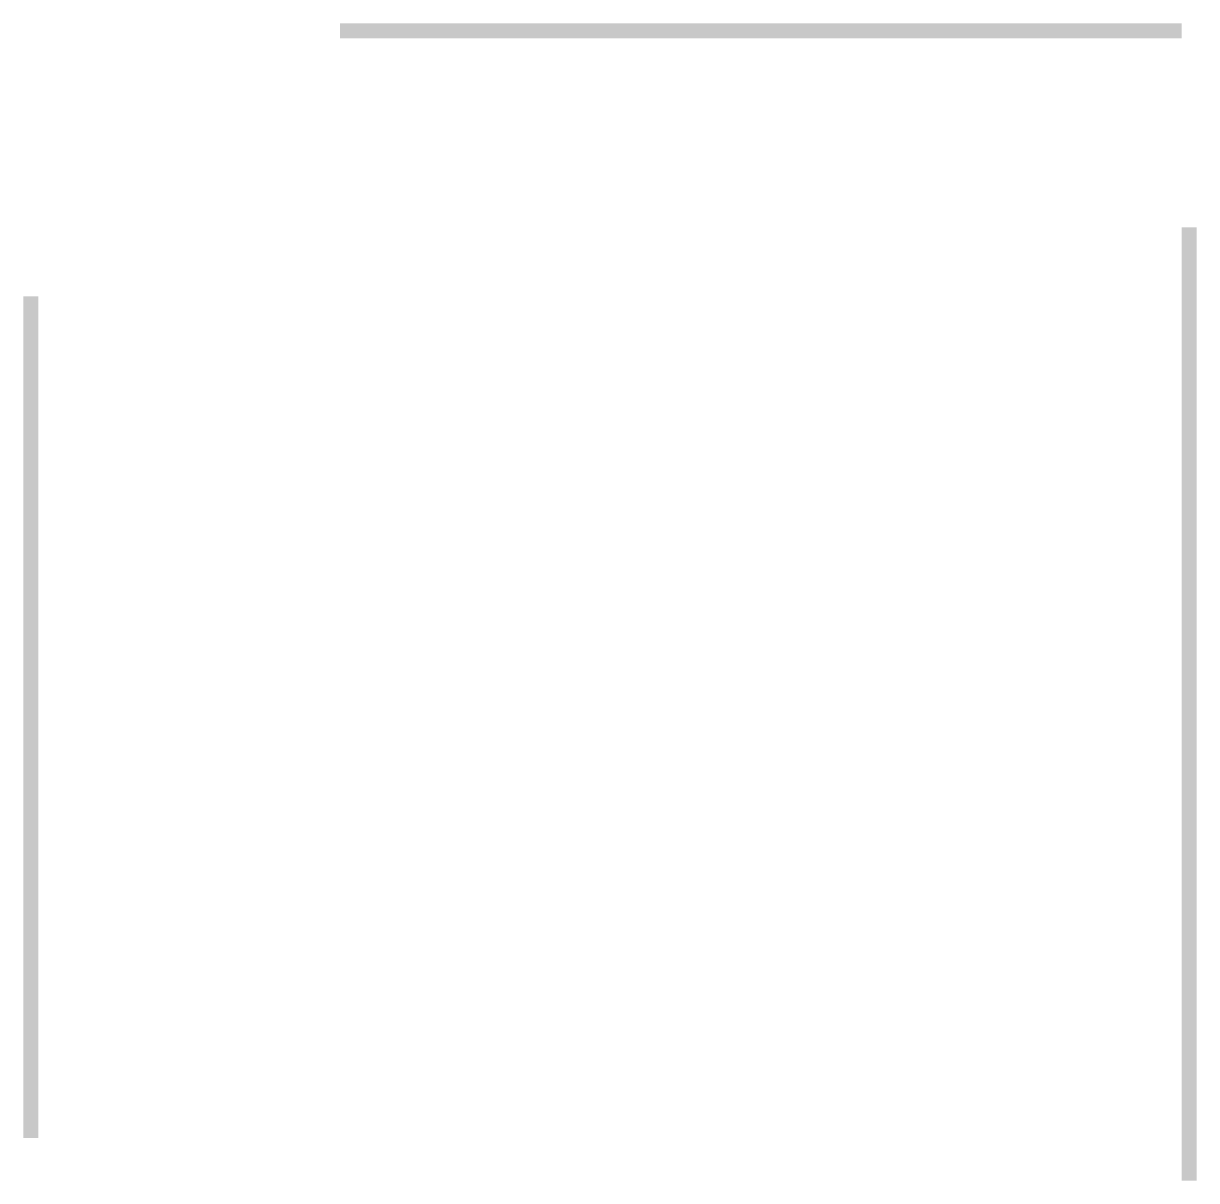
# Model space of a CAD drawing. Header units: millimetres. Extents: x -187347 to 135007, y -6415 to 292048.
# Drawn here: x -51517 to -35839, y 191394 to 206853 of the extents above; entities that cross this region are included whole.
import ezdxf

# ---------------------------------------------------------------- set-up
doc = ezdxf.new("R2010")
doc.units = ezdxf.units.MM
doc.header["$LTSCALE"] = 100
doc.layers.add('A-WALL-PATT', color=7, linetype='Continuous', lineweight=5)

msp = doc.modelspace()

# ---------------------------------------------------------------- hatches: boundary and pattern name
at = {"layer": 'A-WALL-PATT'}
h = msp.add_hatch(dxfattribs=at)
h.set_pattern_fill('FP_82', color=256, angle=67.38013, style=0, pattern_type=2)
h.set_pattern_definition([(67.3801, (-41655.045, 206692.71), (0.0003, 100.32954), [26.086, -1278.204]), (67.3801, (-41554.715, 206692.71), (0.0003, 100.32954), [26.086, -1278.204]), (67.3801, (-41454.386, 206692.71), (0.0003, 100.32954), [26.086, -1278.204]), (67.3801, (-41354.055, 206692.71), (0.0003, 100.32954), [26.086, -1278.204]), (67.3801, (-41253.725, 206692.71), (0.0003, 100.32954), [26.086, -1278.204]), (112.2491, (-41570.77, 206692.71), (-0.00036, 100.3298), [23.848, -2360.969]), (112.2491, (-41470.44, 206692.71), (-0.00036, 100.3298), [23.848, -2360.969]), (112.2491, (-41370.108, 206692.71), (-0.00036, 100.3298), [23.848, -2360.969]), (112.2491, (-41269.778, 206692.71), (-0.00036, 100.3298), [23.848, -2360.969]), (112.2491, (-41169.45, 206692.71), (-0.00036, 100.3298), [23.848, -2360.969]), (112.2491, (-41069.118, 206692.71), (-0.00036, 100.3298), [23.848, -2360.969]), (112.24913, (-40968.79, 206692.71), (-0.00036, 100.3298), [23.848, -2360.969]), (112.24913, (-40868.46, 206692.71), (-0.00036, 100.3298), [23.848, -2360.969]), (112.24913, (-40768.13, 206692.71), (-0.00036, 100.3298), [23.848, -2360.969]), (247.7511, (-41595.85, 206714.782), (-0.0001, 100.3298), [23.848, -2360.969]), (247.7511, (-41495.52, 206714.78), (-0.0001, 100.3298), [23.848, -2360.969]), (247.7511, (-41395.19, 206714.78), (-0.0001, 100.3298), [23.848, -2360.969]), (247.7511, (-41294.86, 206714.78), (-0.0001, 100.3298), [23.848, -2360.969]), (247.7511, (-41194.53, 206714.78), (-0.0001, 100.3298), [23.848, -2360.969]), (247.7511, (-41094.2, 206714.78), (-0.0001, 100.3298), [23.848, -2360.969]), (247.75113, (-40993.87, 206714.782), (-0.0001, 100.3298), [23.848, -2360.969]), (247.75113, (-40893.54, 206714.78), (-0.0001, 100.3298), [23.848, -2360.969]), (247.75113, (-40793.21, 206714.782), (-0.0001, 100.3298), [23.848, -2360.969]), (292.6201, (-41630.967, 206716.79), (-0.00078, 100.32954), [26.086, -1278.204]), (292.6201, (-41530.636, 206716.79), (-0.00078, 100.32954), [26.086, -1278.204]), (292.6201, (-41430.306, 206716.79), (-0.00078, 100.32954), [26.086, -1278.204]), (292.6201, (-41329.976, 206716.79), (-0.00078, 100.32954), [26.086, -1278.204]), (292.6201, (-41229.646, 206716.79), (-0.00078, 100.32954), [26.086, -1278.204]), (81.87013, (-41660.062, 206675.654), (-0.000556, 100.33039), [7.094, -702.346]), (68.1986, (-41659.06, 206682.676), (-0.00038, 100.33008), [10.806, -529.488]), (68.1986, (-41558.73, 206682.677), (-0.00038, 100.33008), [10.806, -529.488]), (291.8011, (-41620.933, 206692.71), (0.00085, 100.33008), [10.806, -529.488]), (291.8011, (-41520.603, 206692.71), (0.00085, 100.33008), [10.806, -529.488]), (278.13013, (-41616.92, 206682.676), (8.5e-05, 100.33039), [7.094, -702.346]), (278.13013, (-41660.062, 206675.654), (8.5e-05, 100.33039), [7.094, -702.346]), (296.5651, (-41659.06, 206668.63), (-0.00015, 100.33013), [6.73, -217.614]), (315.0001, (-41656.05, 206662.61), (-0.0002, 100.33), [7.094, -134.794]), (326.3101, (-41651.03, 206657.59), (-8e-05, 100.3303), [3.617, -358.128]), (326.3101, (-41550.7, 206657.59), (-8e-05, 100.3303), [3.617, -358.128]), (326.3101, (-41450.37, 206657.59), (-8e-05, 100.3303), [3.617, -358.128]), (341.5651, (-41648.02, 206655.59), (-0.0001, 100.3296), [3.173, -314.099]), (341.5651, (-41547.69, 206655.59), (-0.0001, 100.3296), [3.173, -314.099]), (341.5651, (-41447.36, 206655.59), (-0.0001, 100.3296), [3.173, -314.099]), (341.5651, (-41645.01, 206654.58), (-0.0001, 100.3296), [3.173, -314.099]), (341.5651, (-41544.68, 206654.58), (-0.0001, 100.3296), [3.173, -314.099]), (341.5651, (-41444.35, 206654.58), (-0.0001, 100.3296), [3.173, -314.099]), (0.0001, (-41642, 206653.58), (-0.0002, 100.33), [8.026, -92.304]), (18.4351, (-41633.98, 206653.58), (-0.0003, 100.3296), [3.173, -314.099]), (18.4351, (-41533.65, 206653.58), (-0.0003, 100.3296), [3.173, -314.099]), (18.4351, (-41433.32, 206653.58), (-0.0003, 100.3296), [3.173, -314.099]), (18.4351, (-41630.97, 206654.58), (-0.0003, 100.3296), [3.173, -314.099]), (18.4351, (-41530.64, 206654.58), (-0.0003, 100.3296), [3.173, -314.099]), (18.4351, (-41430.31, 206654.58), (-0.0003, 100.3296), [3.173, -314.099]), (33.6901, (-41627.96, 206655.59), (-0.0004, 100.3303), [3.617, -358.128]), (33.6901, (-41527.63, 206655.59), (-0.0004, 100.3303), [3.617, -358.128]), (33.6901, (-41427.3, 206655.59), (-0.0004, 100.3303), [3.617, -358.128]), (45.0001, (-41624.95, 206657.59), (-0.0002, 100.33), [7.094, -134.794]), (63.4351, (-41619.93, 206662.61), (-0.00033, 100.33013), [6.73, -217.614]), (81.87013, (-41616.92, 206668.63), (-0.000556, 100.33039), [7.094, -702.346]), (81.87013, (-41609.897, 206675.653), (-0.000556, 100.33039), [7.094, -702.346]), (68.1986, (-41608.894, 206682.677), (-0.00038, 100.33008), [10.806, -529.488]), (68.1986, (-41508.564, 206682.676), (-0.00038, 100.33008), [10.806, -529.488]), (291.8011, (-41570.77, 206692.71), (0.00085, 100.33008), [10.806, -529.488]), (291.8011, (-41470.44, 206692.71), (0.00085, 100.33008), [10.806, -529.488]), (278.13013, (-41566.755, 206682.677), (8.5e-05, 100.33039), [7.094, -702.346]), (278.13013, (-41609.897, 206675.653), (8.5e-05, 100.33039), [7.094, -702.346]), (296.5651, (-41608.893, 206668.63), (-0.00015, 100.33013), [6.73, -217.614]), (315.0001, (-41605.884, 206662.61), (-0.0002, 100.33), [7.094, -134.794]), (326.3101, (-41600.87, 206657.594), (-8e-05, 100.3303), [3.617, -358.128]), (326.3101, (-41500.54, 206657.59), (-8e-05, 100.3303), [3.617, -358.128]), (326.3101, (-41400.21, 206657.59), (-8e-05, 100.3303), [3.617, -358.128]), (341.5651, (-41597.86, 206655.59), (-0.0001, 100.3296), [3.173, -314.099]), (341.5651, (-41497.53, 206655.59), (-0.0001, 100.3296), [3.173, -314.099]), (341.5651, (-41397.2, 206655.59), (-0.0001, 100.3296), [3.173, -314.099]), (341.5651, (-41594.85, 206654.58), (-0.0001, 100.3296), [3.173, -314.099]), (341.5651, (-41494.52, 206654.58), (-0.0001, 100.3296), [3.173, -314.099]), (341.5651, (-41394.19, 206654.58), (-0.0001, 100.3296), [3.173, -314.099]), (0.0001, (-41591.84, 206653.58), (-0.0002, 100.33), [8.026, -92.304]), (18.4351, (-41583.81, 206653.58), (-0.0003, 100.3296), [3.173, -314.099]), (18.4351, (-41483.48, 206653.58), (-0.0003, 100.3296), [3.173, -314.099]), (18.4351, (-41383.15, 206653.58), (-0.0003, 100.3296), [3.173, -314.099]), (18.4351, (-41580.8, 206654.58), (-0.0003, 100.3296), [3.173, -314.099]), (18.4351, (-41480.47, 206654.58), (-0.0003, 100.3296), [3.173, -314.099]), (18.4351, (-41380.14, 206654.58), (-0.0003, 100.3296), [3.173, -314.099]), (33.6901, (-41577.79, 206655.59), (-0.0004, 100.3303), [3.617, -358.128]), (33.6901, (-41477.46, 206655.59), (-0.0004, 100.3303), [3.617, -358.128]), (33.6901, (-41377.13, 206655.59), (-0.0004, 100.3303), [3.617, -358.128]), (45.0001, (-41574.78, 206657.594), (-0.0002, 100.33), [7.094, -134.794]), (63.4351, (-41569.764, 206662.61), (-0.00033, 100.33013), [6.73, -217.614]), (81.87013, (-41566.755, 206668.63), (-0.000556, 100.33039), [7.094, -702.346]), (81.87013, (-41634.979, 206731.838), (-0.000556, 100.33039), [7.094, -702.346]), (63.4351, (-41633.976, 206738.86), (-0.00033, 100.33013), [6.73, -217.614]), (45.0001, (-41630.966, 206744.88), (-0.0002, 100.33), [7.094, -134.794]), (33.6901, (-41625.95, 206749.9), (-0.0004, 100.3303), [3.617, -358.128]), (33.6901, (-41525.62, 206749.9), (-0.0004, 100.3303), [3.617, -358.128]), (33.6901, (-41425.29, 206749.9), (-0.0004, 100.3303), [3.617, -358.128]), (18.4351, (-41622.94, 206751.9), (-0.0003, 100.3296), [3.173, -314.099]), (18.4351, (-41522.61, 206751.9), (-0.0003, 100.3296), [3.173, -314.099]), (18.4351, (-41422.28, 206751.9), (-0.0003, 100.3296), [3.173, -314.099]), (18.4351, (-41619.93, 206752.91), (-0.0003, 100.3296), [3.173, -314.099]), (18.4351, (-41519.6, 206752.91), (-0.0003, 100.3296), [3.173, -314.099]), (18.4351, (-41419.27, 206752.91), (-0.0003, 100.3296), [3.173, -314.099]), (0.0001, (-41616.92, 206753.91), (-0.0002, 100.33), [8.026, -92.304]), (341.5651, (-41608.89, 206753.91), (-0.0001, 100.3296), [3.173, -314.099]), (341.5651, (-41508.56, 206753.91), (-0.0001, 100.3296), [3.173, -314.099]), (341.5651, (-41408.23, 206753.91), (-0.0001, 100.3296), [3.173, -314.099]), (341.5651, (-41605.88, 206752.91), (-0.0001, 100.3296), [3.173, -314.099]), (341.5651, (-41505.55, 206752.91), (-0.0001, 100.3296), [3.173, -314.099]), (341.5651, (-41405.22, 206752.91), (-0.0001, 100.3296), [3.173, -314.099]), (326.3101, (-41602.87, 206751.9), (-8e-05, 100.3303), [3.617, -358.128]), (326.3101, (-41502.54, 206751.9), (-8e-05, 100.3303), [3.617, -358.128]), (326.3101, (-41402.214, 206751.9), (-8e-05, 100.3303), [3.617, -358.128]), (315.0001, (-41599.864, 206749.9), (-0.0002, 100.33), [7.094, -134.794]), (296.5651, (-41594.847, 206744.88), (-0.00015, 100.33013), [6.73, -217.614]), (278.13013, (-41591.837, 206738.861), (8.5e-05, 100.33039), [7.094, -702.346]), (278.13013, (-41634.979, 206731.838), (8.5e-05, 100.33039), [7.094, -702.346]), (290.5561, (-41633.976, 206724.815), (-0.0004, 100.33001), [8.572, -848.648]), (290.5561, (-41533.646, 206724.815), (-0.0004, 100.33001), [8.572, -848.648]), (290.55613, (-41433.316, 206724.815), (-0.0004, 100.33001), [8.572, -848.648]), (68.1986, (-41595.85, 206714.782), (-0.00038, 100.33008), [10.806, -529.488]), (68.1986, (-41495.52, 206714.78), (-0.00038, 100.33008), [10.806, -529.488]), (81.87013, (-41591.838, 206724.815), (-0.000556, 100.33039), [7.094, -702.346]), (0.0001, (-41663.07, 206753.91), (-0.0002, 100.33), [4.013, -96.317]), (341.5651, (-41659.06, 206753.91), (-0.0001, 100.3296), [3.173, -314.099]), (341.5651, (-41558.73, 206753.91), (-0.0001, 100.3296), [3.173, -314.099]), (341.5651, (-41458.4, 206753.91), (-0.0001, 100.3296), [3.173, -314.099]), (341.5651, (-41656.05, 206752.91), (-0.0001, 100.3296), [3.173, -314.099]), (341.5651, (-41555.72, 206752.91), (-0.0001, 100.3296), [3.173, -314.099]), (341.5651, (-41455.39, 206752.91), (-0.0001, 100.3296), [3.173, -314.099]), (326.3101, (-41653.04, 206751.9), (-8e-05, 100.3303), [3.617, -358.128]), (326.3101, (-41552.71, 206751.904), (-8e-05, 100.3303), [3.617, -358.128]), (326.3101, (-41452.38, 206751.9), (-8e-05, 100.3303), [3.617, -358.128]), (315.0001, (-41650.03, 206749.9), (-0.0002, 100.33), [7.094, -134.794]), (296.5651, (-41645.012, 206744.88), (-0.00015, 100.33013), [6.73, -217.614]), (278.13013, (-41642.002, 206738.86), (8.5e-05, 100.33039), [7.094, -702.346]), (69.4441, (-41645.012, 206716.79), (-8e-05, 100.33001), [8.572, -848.648]), (69.4441, (-41544.683, 206716.788), (-8e-05, 100.33001), [8.572, -848.648]), (69.44413, (-41444.353, 206716.79), (-8e-05, 100.33001), [8.572, -848.648]), (81.87013, (-41642.002, 206724.815), (-0.000556, 100.33039), [7.094, -702.346]), (81.87013, (-41584.814, 206731.838), (-0.000556, 100.33039), [7.094, -702.346]), (63.4351, (-41583.81, 206738.86), (-0.00033, 100.33013), [6.73, -217.614]), (45.0001, (-41580.8, 206744.88), (-0.0002, 100.33), [7.094, -134.794]), (33.6901, (-41575.785, 206749.9), (-0.0004, 100.3303), [3.617, -358.128]), (33.6901, (-41475.455, 206749.9), (-0.0004, 100.3303), [3.617, -358.128]), (33.6901, (-41375.124, 206749.9), (-0.0004, 100.3303), [3.617, -358.128]), (18.4351, (-41572.77, 206751.9), (-0.0003, 100.3296), [3.173, -314.099]), (18.4351, (-41472.445, 206751.9), (-0.0003, 100.3296), [3.173, -314.099]), (18.4351, (-41372.115, 206751.9), (-0.0003, 100.3296), [3.173, -314.099]), (18.4351, (-41569.765, 206752.91), (-0.0003, 100.3296), [3.173, -314.099]), (18.4351, (-41469.44, 206752.91), (-0.0003, 100.3296), [3.173, -314.099]), (18.4351, (-41369.1, 206752.91), (-0.0003, 100.3296), [3.173, -314.099]), (0.0001, (-41566.75, 206753.91), (-0.0002, 100.33), [4.013, -96.317]), (278.13013, (-41584.814, 206731.838), (8.5e-05, 100.33039), [7.094, -702.346]), (291.8011, (-41583.81, 206724.815), (0.00085, 100.33008), [10.806, -529.488]), (291.8011, (-41483.48, 206724.815), (0.00085, 100.33008), [10.806, -529.488])])
h.paths.add_polyline_path([(-36038.1, 206654.4), (-36037.3, 206654.4), (-36037.3, 206852.8), (-47288.1, 206852.8), (-47288.1, 206654.4), (-36968.9, 206654.4)])
h = msp.add_hatch(dxfattribs=at)
h.set_pattern_fill('FP_870', color=256, angle=67.38013, style=0, pattern_type=2)
h.set_pattern_definition([(337.38013, (-35998.943, 197740.554), (100.32954, -0.0003), [26.086, -1278.204]), (337.38013, (-35998.943, 197640.224), (100.32954, -0.0003), [26.086, -1278.204]), (337.38013, (-35998.943, 197539.894), (100.32954, -0.0003), [26.086, -1278.204]), (337.38013, (-35998.943, 197439.564), (100.32954, -0.0003), [26.086, -1278.204]), (337.38013, (-35998.943, 197339.234), (100.32954, -0.0003), [26.086, -1278.204]), (22.24913, (-35998.943, 197656.277), (100.3298, 0.00036), [23.848, -2360.969]), (22.24913, (-35998.943, 197555.947), (100.3298, 0.00036), [23.848, -2360.969]), (22.24913, (-35998.943, 197455.617), (100.3298, 0.00036), [23.848, -2360.969]), (22.24913, (-35998.943, 197355.287), (100.3298, 0.00036), [23.848, -2360.969]), (22.24913, (-35998.943, 197254.957), (100.3298, 0.00036), [23.848, -2360.969]), (22.24913, (-35998.944, 197154.627), (100.3298, 0.00036), [23.848, -2360.969]), (22.24913, (-35998.943, 197054.297), (100.3298, 0.00036), [23.848, -2360.969]), (22.24913, (-35998.943, 196953.967), (100.3298, 0.00036), [23.848, -2360.969]), (22.24913, (-35998.943, 196853.637), (100.3298, 0.00036), [23.848, -2360.969]), (157.75113, (-35976.87, 197681.36), (100.3298, 0.0001), [23.848, -2360.969]), (157.75113, (-35976.87, 197581.03), (100.3298, 0.0001), [23.848, -2360.969]), (157.75113, (-35976.87, 197480.7), (100.3298, 0.0001), [23.848, -2360.969]), (157.75113, (-35976.87, 197380.37), (100.3298, 0.0001), [23.848, -2360.969]), (157.75113, (-35976.87, 197280.04), (100.3298, 0.0001), [23.848, -2360.969]), (157.75113, (-35976.87, 197179.71), (100.3298, 0.0001), [23.848, -2360.969]), (157.75113, (-35976.87, 197079.38), (100.3298, 0.0001), [23.848, -2360.969]), (157.75113, (-35976.87, 196979.05), (100.3298, 0.0001), [23.848, -2360.969]), (157.75113, (-35976.87, 196878.72), (100.3298, 0.0001), [23.848, -2360.969]), (202.62013, (-35974.864, 197716.475), (100.32954, 0.00078), [26.086, -1278.204]), (202.62013, (-35974.864, 197616.145), (100.32954, 0.00078), [26.086, -1278.204]), (202.62013, (-35974.864, 197515.815), (100.32954, 0.00078), [26.086, -1278.204]), (202.62013, (-35974.864, 197415.485), (100.32954, 0.00078), [26.086, -1278.204]), (202.62013, (-35974.864, 197315.154), (100.32954, 0.00078), [26.086, -1278.204]), (351.87013, (-36016, 197745.571), (100.33039, 0.000556), [7.094, -702.346]), (338.19813, (-36008.976, 197744.567), (100.33008, -0.00043), [10.806, -529.488]), (338.19813, (-36008.976, 197644.238), (100.33008, -0.00043), [10.806, -529.488]), (201.80113, (-35998.943, 197706.44), (100.33008, -0.00085), [10.806, -529.488]), (201.80113, (-35998.943, 197606.112), (100.33008, -0.00085), [10.806, -529.488]), (188.13013, (-36008.976, 197702.429), (100.33039, -8.5e-05), [7.094, -702.346]), (188.13013, (-36016, 197745.571), (100.33039, -8.5e-05), [7.094, -702.346]), (206.5651, (-36023.022, 197744.57), (100.33013, 0.00015), [6.73, -217.614]), (225.0001, (-36029.04, 197741.56), (100.33, 0.0002), [7.094, -134.794]), (236.3101, (-36034.06, 197736.54), (100.3303, 8e-05), [3.617, -358.128]), (236.3101, (-36034.06, 197636.21), (100.3303, 8e-05), [3.617, -358.128]), (236.3101, (-36034.06, 197535.88), (100.3303, 8e-05), [3.617, -358.128]), (251.5651, (-36036.07, 197733.53), (100.3296, 0.0001), [3.173, -314.099]), (251.5651, (-36036.07, 197633.2), (100.3296, 0.0001), [3.173, -314.099]), (251.5651, (-36036.07, 197532.87), (100.3296, 0.0001), [3.173, -314.099]), (251.5651, (-36037.07, 197730.52), (100.3296, 0.0001), [3.173, -314.099]), (251.5651, (-36037.07, 197630.19), (100.3296, 0.0001), [3.173, -314.099]), (251.5651, (-36037.07, 197529.86), (100.3296, 0.0001), [3.173, -314.099]), (270.0001, (-36038.07, 197727.51), (100.33, 0.0002), [8.026, -92.304]), (288.4351, (-36038.07, 197719.48), (100.3296, 0.0003), [3.173, -314.099]), (288.4351, (-36038.07, 197619.155), (100.3296, 0.0003), [3.173, -314.099]), (288.4351, (-36038.07, 197518.825), (100.3296, 0.0003), [3.173, -314.099]), (288.4351, (-36037.07, 197716.475), (100.3296, 0.0003), [3.173, -314.099]), (288.4351, (-36037.07, 197616.14), (100.3296, 0.0003), [3.173, -314.099]), (288.4351, (-36037.07, 197515.815), (100.3296, 0.0003), [3.173, -314.099]), (303.6901, (-36036.065, 197713.465), (100.3303, 0.0004), [3.617, -358.128]), (303.6901, (-36036.065, 197613.135), (100.3303, 0.0004), [3.617, -358.128]), (303.6901, (-36036.065, 197512.805), (100.3303, 0.0004), [3.617, -358.128]), (315.0001, (-36034.06, 197710.455), (100.33, 0.0002), [7.094, -134.794]), (333.4351, (-36029.04, 197705.44), (100.33013, 0.00033), [6.73, -217.614]), (351.87013, (-36023.023, 197702.428), (100.33039, 0.000556), [7.094, -702.346]), (351.87013, (-36015.999, 197695.406), (100.33039, 0.000556), [7.094, -702.346]), (338.19813, (-36008.976, 197694.403), (100.33008, -0.00043), [10.806, -529.488]), (338.19813, (-36008.976, 197594.073), (100.33008, -0.00043), [10.806, -529.488]), (201.80113, (-35998.943, 197656.277), (100.33008, -0.00085), [10.806, -529.488]), (201.80113, (-35998.943, 197555.947), (100.33008, -0.00085), [10.806, -529.488]), (188.13013, (-36008.976, 197652.264), (100.33039, -8.5e-05), [7.094, -702.346]), (188.13013, (-36015.999, 197695.406), (100.33039, -8.5e-05), [7.094, -702.346]), (206.5651, (-36023.02, 197694.4), (100.33013, 0.00015), [6.73, -217.614]), (225.0001, (-36029.04, 197691.39), (100.33, 0.0002), [7.094, -134.794]), (236.3101, (-36034.06, 197686.38), (100.3303, 8e-05), [3.617, -358.128]), (236.3101, (-36034.06, 197586.045), (100.3303, 8e-05), [3.617, -358.128]), (236.3101, (-36034.06, 197485.72), (100.3303, 8e-05), [3.617, -358.128]), (251.5651, (-36036.06, 197683.37), (100.3296, 0.0001), [3.173, -314.099]), (251.5651, (-36036.07, 197583.04), (100.3296, 0.0001), [3.173, -314.099]), (251.5651, (-36036.065, 197482.71), (100.3296, 0.0001), [3.173, -314.099]), (251.5651, (-36037.07, 197680.36), (100.3296, 0.0001), [3.173, -314.099]), (251.5651, (-36037.07, 197580.03), (100.3296, 0.0001), [3.173, -314.099]), (251.5651, (-36037.07, 197479.7), (100.3296, 0.0001), [3.173, -314.099]), (270.0001, (-36038.07, 197677.35), (100.33, 0.0002), [8.026, -92.304]), (288.4351, (-36038.07, 197669.32), (100.3296, 0.0003), [3.173, -314.099]), (288.4351, (-36038.07, 197568.99), (100.3296, 0.0003), [3.173, -314.099]), (288.4351, (-36038.07, 197468.66), (100.3296, 0.0003), [3.173, -314.099]), (288.4351, (-36037.07, 197666.31), (100.3296, 0.0003), [3.173, -314.099]), (288.4351, (-36037.07, 197565.98), (100.3296, 0.0003), [3.173, -314.099]), (288.4351, (-36037.07, 197465.65), (100.3296, 0.0003), [3.173, -314.099]), (303.6901, (-36036.066, 197663.3), (100.3303, 0.0004), [3.617, -358.128]), (303.6901, (-36036.065, 197562.97), (100.3303, 0.0004), [3.617, -358.128]), (303.6901, (-36036.065, 197462.64), (100.3303, 0.0004), [3.617, -358.128]), (315.0001, (-36034.06, 197660.29), (100.33, 0.0002), [7.094, -134.794]), (333.4351, (-36029.043, 197655.273), (100.33013, 0.00033), [6.73, -217.614]), (351.87013, (-36023.022, 197652.263), (100.33039, 0.000556), [7.094, -702.346]), (351.87013, (-35959.815, 197720.488), (100.33039, 0.000556), [7.094, -702.346]), (333.4351, (-35952.79, 197719.484), (100.33013, 0.00033), [6.73, -217.614]), (315.0001, (-35946.77, 197716.475), (100.33, 0.0002), [7.094, -134.794]), (303.6901, (-35941.756, 197711.46), (100.3303, 0.0004), [3.617, -358.128]), (303.6901, (-35941.755, 197611.13), (100.3303, 0.0004), [3.617, -358.128]), (303.6901, (-35941.755, 197510.8), (100.3303, 0.0004), [3.617, -358.128]), (288.4351, (-35939.75, 197708.45), (100.3296, 0.0003), [3.173, -314.099]), (288.4351, (-35939.75, 197608.12), (100.3296, 0.0003), [3.173, -314.099]), (288.4351, (-35939.75, 197507.79), (100.3296, 0.0003), [3.173, -314.099]), (288.4351, (-35938.75, 197705.44), (100.3296, 0.0003), [3.173, -314.099]), (288.4351, (-35938.74, 197605.11), (100.3296, 0.0003), [3.173, -314.099]), (288.4351, (-35938.745, 197504.78), (100.3296, 0.0003), [3.173, -314.099]), (270.0001, (-35937.74, 197702.43), (100.33, 0.0002), [8.026, -92.304]), (251.5651, (-35937.74, 197694.4), (100.3296, 0.0001), [3.173, -314.099]), (251.5651, (-35937.74, 197594.07), (100.3296, 0.0001), [3.173, -314.099]), (251.5651, (-35937.74, 197493.74), (100.3296, 0.0001), [3.173, -314.099]), (251.5651, (-35938.745, 197691.39), (100.3296, 0.0001), [3.173, -314.099]), (251.5651, (-35938.745, 197591.06), (100.3296, 0.0001), [3.173, -314.099]), (251.5651, (-35938.75, 197490.73), (100.3296, 0.0001), [3.173, -314.099]), (236.3101, (-35939.75, 197688.38), (100.3303, 8e-05), [3.617, -358.128]), (236.3101, (-35939.75, 197588.05), (100.3303, 8e-05), [3.617, -358.128]), (236.3101, (-35939.75, 197487.72), (100.3303, 8e-05), [3.617, -358.128]), (225.0001, (-35941.755, 197685.37), (100.33, 0.0002), [7.094, -134.794]), (206.5651, (-35946.77, 197680.356), (100.33013, 0.00015), [6.73, -217.614]), (188.13013, (-35952.792, 197677.346), (100.33039, -8.5e-05), [7.094, -702.346]), (188.13013, (-35959.815, 197720.488), (100.33039, -8.5e-05), [7.094, -702.346]), (200.55613, (-35966.838, 197719.485), (100.33001, 0.0004), [8.572, -848.648]), (200.55613, (-35966.837, 197619.155), (100.33001, 0.0004), [8.572, -848.648]), (200.55613, (-35966.838, 197518.824), (100.33001, 0.00039), [8.572, -848.648]), (338.19813, (-35976.87, 197681.36), (100.33008, -0.00043), [10.806, -529.488]), (338.19813, (-35976.87, 197581.03), (100.33008, -0.00043), [10.806, -529.488]), (351.87013, (-35966.838, 197677.346), (100.33039, 0.000556), [7.094, -702.346]), (270.0001, (-35937.74, 197748.58), (100.33, 0.0002), [4.013, -96.317]), (251.5651, (-35937.74, 197744.57), (100.3296, 0.0001), [3.173, -314.099]), (251.5651, (-35937.74, 197644.24), (100.3296, 0.0001), [3.173, -314.099]), (251.5651, (-35937.74, 197543.91), (100.3296, 0.0001), [3.173, -314.099]), (251.5651, (-35938.745, 197741.56), (100.3296, 0.0001), [3.173, -314.099]), (251.5651, (-35938.745, 197641.23), (100.3296, 0.0001), [3.173, -314.099]), (251.5651, (-35938.75, 197540.9), (100.3296, 0.0001), [3.173, -314.099]), (236.3101, (-35939.75, 197738.55), (100.3303, 8e-05), [3.617, -358.128]), (236.3101, (-35939.75, 197638.22), (100.3303, 8e-05), [3.617, -358.128]), (236.3101, (-35939.75, 197537.89), (100.3303, 8e-05), [3.617, -358.128]), (225.0001, (-35941.755, 197735.54), (100.33, 0.0002), [7.094, -134.794]), (206.5651, (-35946.77, 197730.52), (100.33013, 0.00015), [6.73, -217.614]), (188.13013, (-35952.791, 197727.511), (100.33039, -8.5e-05), [7.094, -702.346]), (339.44413, (-35974.864, 197730.52), (100.33001, 8e-05), [8.572, -848.648]), (339.44413, (-35974.864, 197630.19), (100.33001, 8e-05), [8.572, -848.648]), (339.44413, (-35974.863, 197529.86), (100.33001, 8e-05), [8.572, -848.648]), (351.87013, (-35966.838, 197727.511), (100.33039, 0.000556), [7.094, -702.346]), (351.87013, (-35959.814, 197670.323), (100.33039, 0.000556), [7.094, -702.346]), (333.4351, (-35952.79, 197669.32), (100.33013, 0.00033), [6.73, -217.614]), (315.0001, (-35946.77, 197666.31), (100.33, 0.0002), [7.094, -134.794]), (303.6901, (-35941.755, 197661.29), (100.3303, 0.0004), [3.617, -358.128]), (303.6901, (-35941.755, 197560.96), (100.3303, 0.0004), [3.617, -358.128]), (303.6901, (-35941.755, 197460.63), (100.3303, 0.0004), [3.617, -358.128]), (288.4351, (-35939.75, 197658.28), (100.3296, 0.0003), [3.173, -314.099]), (288.4351, (-35939.75, 197557.95), (100.3296, 0.0003), [3.173, -314.099]), (288.4351, (-35939.75, 197457.62), (100.3296, 0.0003), [3.173, -314.099]), (288.4351, (-35938.75, 197655.27), (100.3296, 0.0003), [3.173, -314.099]), (288.4351, (-35938.745, 197554.94), (100.3296, 0.0003), [3.173, -314.099]), (288.4351, (-35938.75, 197454.61), (100.3296, 0.0003), [3.173, -314.099]), (270.0001, (-35937.74, 197652.26), (100.33, 0.0002), [4.013, -96.317]), (188.13013, (-35959.814, 197670.323), (100.33039, -8.5e-05), [7.094, -702.346]), (201.80113, (-35966.837, 197669.32), (100.33008, -0.00085), [10.806, -529.488]), (201.80113, (-35966.837, 197568.99), (100.33008, -0.00085), [10.806, -529.488])])
h.paths.add_polyline_path([(-36020.9, 191394.4), (-35838.9, 191394.4), (-35838.9, 204128.6), (-36037.3, 204128.6), (-36037.3, 191394.4)])
h = msp.add_hatch(dxfattribs=at)
h.set_pattern_fill('FP_12', color=256, angle=67.38013, style=0, pattern_type=2)
h.set_pattern_definition([(337.3801, (-51478.613, 197579.054), (100.32954, -0.0003), [26.086, -1278.204]), (337.3801, (-51478.613, 197478.724), (100.32954, -0.0003), [26.086, -1278.204]), (337.3801, (-51478.613, 197378.395), (100.32954, -0.0003), [26.086, -1278.204]), (337.3801, (-51478.613, 197278.064), (100.32954, -0.0003), [26.086, -1278.204]), (337.3801, (-51478.613, 197177.734), (100.32954, -0.0003), [26.086, -1278.204]), (22.2491, (-51478.612, 197494.777), (100.3298, 0.00036), [23.848, -2360.969]), (22.2491, (-51478.613, 197394.447), (100.3298, 0.00036), [23.848, -2360.969]), (22.2491, (-51478.613, 197294.117), (100.3298, 0.00036), [23.848, -2360.969]), (22.2491, (-51478.613, 197193.787), (100.3298, 0.00036), [23.848, -2360.969]), (22.2491, (-51478.613, 197093.457), (100.3298, 0.00036), [23.848, -2360.969]), (22.2491, (-51478.613, 196993.127), (100.3298, 0.00036), [23.848, -2360.969]), (22.24913, (-51478.613, 196892.797), (100.3298, 0.00036), [23.848, -2360.969]), (22.24913, (-51478.613, 196792.467), (100.3298, 0.00036), [23.848, -2360.969]), (22.24913, (-51478.613, 196692.137), (100.3298, 0.00036), [23.848, -2360.969]), (157.7511, (-51456.54, 197519.86), (100.3298, 0.0001), [23.848, -2360.969]), (157.7511, (-51456.54, 197419.53), (100.3298, 0.0001), [23.848, -2360.969]), (157.7511, (-51456.54, 197319.2), (100.3298, 0.0001), [23.848, -2360.969]), (157.7511, (-51456.54, 197218.87), (100.3298, 0.0001), [23.848, -2360.969]), (157.7511, (-51456.54, 197118.54), (100.3298, 0.0001), [23.848, -2360.969]), (157.7511, (-51456.54, 197018.21), (100.3298, 0.0001), [23.848, -2360.969]), (157.75113, (-51456.54, 196917.88), (100.3298, 0.0001), [23.848, -2360.969]), (157.75113, (-51456.54, 196817.55), (100.3298, 0.0001), [23.848, -2360.969]), (157.75113, (-51456.54, 196717.22), (100.3298, 0.0001), [23.848, -2360.969]), (202.6201, (-51454.534, 197554.975), (100.32954, 0.00078), [26.086, -1278.204]), (202.6201, (-51454.534, 197454.645), (100.32954, 0.00078), [26.086, -1278.204]), (202.6201, (-51454.534, 197354.315), (100.32954, 0.00078), [26.086, -1278.204]), (202.6201, (-51454.533, 197253.985), (100.32954, 0.00078), [26.086, -1278.204]), (202.6201, (-51454.534, 197153.655), (100.32954, 0.00078), [26.086, -1278.204]), (351.87013, (-51495.669, 197584.071), (100.33039, 0.000556), [7.094, -702.346]), (338.1981, (-51488.646, 197583.068), (100.33008, -0.00043), [10.806, -529.488]), (338.1981, (-51488.646, 197482.737), (100.33008, -0.00043), [10.806, -529.488]), (201.8011, (-51478.613, 197544.942), (100.33008, -0.00085), [10.806, -529.488]), (201.8011, (-51478.613, 197444.612), (100.33008, -0.00085), [10.806, -529.488]), (188.13013, (-51488.645, 197540.929), (100.33039, -8.5e-05), [7.094, -702.346]), (188.13013, (-51495.669, 197584.071), (100.33039, -8.5e-05), [7.094, -702.346]), (206.5651, (-51502.69, 197583.067), (100.33013, 0.00015), [6.73, -217.614]), (225.0001, (-51508.71, 197580.06), (100.33, 0.0002), [7.094, -134.794]), (236.3101, (-51513.73, 197575.04), (100.3303, 8e-05), [3.617, -358.128]), (236.3101, (-51513.73, 197474.71), (100.3303, 8e-05), [3.617, -358.128]), (236.3101, (-51513.73, 197374.38), (100.3303, 8e-05), [3.617, -358.128]), (251.5651, (-51515.73, 197572.03), (100.3296, 0.0001), [3.173, -314.099]), (251.5651, (-51515.74, 197471.7), (100.3296, 0.0001), [3.173, -314.099]), (251.5651, (-51515.735, 197371.37), (100.3296, 0.0001), [3.173, -314.099]), (251.5651, (-51516.74, 197569.02), (100.3296, 0.0001), [3.173, -314.099]), (251.5651, (-51516.74, 197468.69), (100.3296, 0.0001), [3.173, -314.099]), (251.5651, (-51516.74, 197368.36), (100.3296, 0.0001), [3.173, -314.099]), (270.0001, (-51517.74, 197566.01), (100.33, 0.0002), [8.026, -92.304]), (288.4351, (-51517.74, 197557.98), (100.3296, 0.0003), [3.173, -314.099]), (288.4351, (-51517.74, 197457.655), (100.3296, 0.0003), [3.173, -314.099]), (288.4351, (-51517.74, 197357.32), (100.3296, 0.0003), [3.173, -314.099]), (288.4351, (-51516.74, 197554.975), (100.3296, 0.0003), [3.173, -314.099]), (288.4351, (-51516.74, 197454.64), (100.3296, 0.0003), [3.173, -314.099]), (288.4351, (-51516.74, 197354.315), (100.3296, 0.0003), [3.173, -314.099]), (303.6901, (-51515.735, 197551.965), (100.3303, 0.0004), [3.617, -358.128]), (303.6901, (-51515.735, 197451.635), (100.3303, 0.0004), [3.617, -358.128]), (303.6901, (-51515.735, 197351.304), (100.3303, 0.0004), [3.617, -358.128]), (315.0001, (-51513.73, 197548.956), (100.33, 0.0002), [7.094, -134.794]), (333.4351, (-51508.71, 197543.94), (100.33013, 0.00033), [6.73, -217.614]), (351.87013, (-51502.692, 197540.928), (100.33039, 0.000556), [7.094, -702.346]), (351.87013, (-51495.669, 197533.906), (100.33039, 0.000556), [7.094, -702.346]), (338.1981, (-51488.646, 197532.903), (100.33008, -0.00043), [10.806, -529.488]), (338.1981, (-51488.646, 197432.572), (100.33008, -0.00043), [10.806, -529.488]), (201.8011, (-51478.612, 197494.777), (100.33008, -0.00085), [10.806, -529.488]), (201.8011, (-51478.613, 197394.447), (100.33008, -0.00085), [10.806, -529.488]), (188.13013, (-51488.646, 197490.763), (100.33039, -8.5e-05), [7.094, -702.346]), (188.13013, (-51495.669, 197533.906), (100.33039, -8.5e-05), [7.094, -702.346]), (206.5651, (-51502.69, 197532.9), (100.33013, 0.00015), [6.73, -217.614]), (225.0001, (-51508.71, 197529.89), (100.33, 0.0002), [7.094, -134.794]), (236.3101, (-51513.73, 197524.88), (100.3303, 8e-05), [3.617, -358.128]), (236.3101, (-51513.73, 197424.546), (100.3303, 8e-05), [3.617, -358.128]), (236.3101, (-51513.73, 197324.216), (100.3303, 8e-05), [3.617, -358.128]), (251.5651, (-51515.74, 197521.87), (100.3296, 0.0001), [3.173, -314.099]), (251.5651, (-51515.73, 197421.54), (100.3296, 0.0001), [3.173, -314.099]), (251.5651, (-51515.735, 197321.21), (100.3296, 0.0001), [3.173, -314.099]), (251.5651, (-51516.74, 197518.86), (100.3296, 0.0001), [3.173, -314.099]), (251.5651, (-51516.74, 197418.53), (100.3296, 0.0001), [3.173, -314.099]), (251.5651, (-51516.74, 197318.2), (100.3296, 0.0001), [3.173, -314.099]), (270.0001, (-51517.74, 197515.85), (100.33, 0.0002), [8.026, -92.304]), (288.4351, (-51517.74, 197507.82), (100.3296, 0.0003), [3.173, -314.099]), (288.4351, (-51517.74, 197407.49), (100.3296, 0.0003), [3.173, -314.099]), (288.4351, (-51517.74, 197307.16), (100.3296, 0.0003), [3.173, -314.099]), (288.4351, (-51516.74, 197504.81), (100.3296, 0.0003), [3.173, -314.099]), (288.4351, (-51516.74, 197404.48), (100.3296, 0.0003), [3.173, -314.099]), (288.4351, (-51516.74, 197304.15), (100.3296, 0.0003), [3.173, -314.099]), (303.6901, (-51515.735, 197501.8), (100.3303, 0.0004), [3.617, -358.128]), (303.6901, (-51515.735, 197401.47), (100.3303, 0.0004), [3.617, -358.128]), (303.6901, (-51515.735, 197301.14), (100.3303, 0.0004), [3.617, -358.128]), (315.0001, (-51513.73, 197498.79), (100.33, 0.0002), [7.094, -134.794]), (333.4351, (-51508.71, 197493.773), (100.33013, 0.00033), [6.73, -217.614]), (351.87013, (-51502.692, 197490.764), (100.33039, 0.000556), [7.094, -702.346]), (351.87013, (-51439.484, 197558.988), (100.33039, 0.000556), [7.094, -702.346]), (333.4351, (-51432.46, 197557.985), (100.33013, 0.00033), [6.73, -217.614]), (315.0001, (-51426.44, 197554.975), (100.33, 0.0002), [7.094, -134.794]), (303.6901, (-51421.425, 197549.96), (100.3303, 0.0004), [3.617, -358.128]), (303.6901, (-51421.425, 197449.63), (100.3303, 0.0004), [3.617, -358.128]), (303.6901, (-51421.425, 197349.3), (100.3303, 0.0004), [3.617, -358.128]), (288.4351, (-51419.42, 197546.95), (100.3296, 0.0003), [3.173, -314.099]), (288.4351, (-51419.42, 197446.62), (100.3296, 0.0003), [3.173, -314.099]), (288.4351, (-51419.42, 197346.29), (100.3296, 0.0003), [3.173, -314.099]), (288.4351, (-51418.41, 197543.94), (100.3296, 0.0003), [3.173, -314.099]), (288.4351, (-51418.415, 197443.61), (100.3296, 0.0003), [3.173, -314.099]), (288.4351, (-51418.41, 197343.28), (100.3296, 0.0003), [3.173, -314.099]), (270.0001, (-51417.41, 197540.93), (100.33, 0.0002), [8.026, -92.304]), (251.5651, (-51417.41, 197532.9), (100.3296, 0.0001), [3.173, -314.099]), (251.5651, (-51417.41, 197432.57), (100.3296, 0.0001), [3.173, -314.099]), (251.5651, (-51417.41, 197332.24), (100.3296, 0.0001), [3.173, -314.099]), (251.5651, (-51418.415, 197529.89), (100.3296, 0.0001), [3.173, -314.099]), (251.5651, (-51418.42, 197429.56), (100.3296, 0.0001), [3.173, -314.099]), (251.5651, (-51418.41, 197329.23), (100.3296, 0.0001), [3.173, -314.099]), (236.3101, (-51419.42, 197526.88), (100.3303, 8e-05), [3.617, -358.128]), (236.3101, (-51419.42, 197426.55), (100.3303, 8e-05), [3.617, -358.128]), (236.3101, (-51419.42, 197326.22), (100.3303, 8e-05), [3.617, -358.128]), (225.0001, (-51421.425, 197523.87), (100.33, 0.0002), [7.094, -134.794]), (206.5651, (-51426.44, 197518.856), (100.33013, 0.00015), [6.73, -217.614]), (188.13013, (-51432.461, 197515.846), (100.33039, -8.5e-05), [7.094, -702.346]), (188.13013, (-51439.484, 197558.988), (100.33039, -8.5e-05), [7.094, -702.346]), (200.5561, (-51446.507, 197557.985), (100.33001, 0.0004), [8.572, -848.648]), (200.5561, (-51446.507, 197457.655), (100.33001, 0.0004), [8.572, -848.648]), (200.55613, (-51446.507, 197357.324), (100.33001, 0.0004), [8.572, -848.648]), (338.1981, (-51456.54, 197519.86), (100.33008, -0.00043), [10.806, -529.488]), (338.1981, (-51456.54, 197419.53), (100.33008, -0.00043), [10.806, -529.488]), (351.87013, (-51446.507, 197515.846), (100.33039, 0.000556), [7.094, -702.346]), (270.0001, (-51417.41, 197587.08), (100.33, 0.0002), [4.013, -96.317]), (251.5651, (-51417.41, 197583.07), (100.3296, 0.0001), [3.173, -314.099]), (251.5651, (-51417.41, 197482.74), (100.3296, 0.0001), [3.173, -314.099]), (251.5651, (-51417.41, 197382.41), (100.3296, 0.0001), [3.173, -314.099]), (251.5651, (-51418.415, 197580.06), (100.3296, 0.0001), [3.173, -314.099]), (251.5651, (-51418.415, 197479.73), (100.3296, 0.0001), [3.173, -314.099]), (251.5651, (-51418.41, 197379.4), (100.3296, 0.0001), [3.173, -314.099]), (236.3101, (-51419.42, 197577.05), (100.3303, 8e-05), [3.617, -358.128]), (236.3101, (-51419.42, 197476.72), (100.3303, 8e-05), [3.617, -358.128]), (236.3101, (-51419.42, 197376.39), (100.3303, 8e-05), [3.617, -358.128]), (225.0001, (-51421.425, 197574.04), (100.33, 0.0002), [7.094, -134.794]), (206.5651, (-51426.44, 197569.02), (100.33013, 0.00015), [6.73, -217.614]), (188.13013, (-51432.462, 197566.011), (100.33039, -8.5e-05), [7.094, -702.346]), (339.4441, (-51454.534, 197569.02), (100.33001, 8e-05), [8.572, -848.648]), (339.4441, (-51454.533, 197468.69), (100.33001, 8e-05), [8.572, -848.648]), (339.44413, (-51454.534, 197368.36), (100.33001, 8e-05), [8.572, -848.648]), (351.87013, (-51446.507, 197566.011), (100.33039, 0.000556), [7.094, -702.346]), (351.87013, (-51439.484, 197508.823), (100.33039, 0.000556), [7.094, -702.346]), (333.4351, (-51432.46, 197507.82), (100.33013, 0.00033), [6.73, -217.614]), (315.0001, (-51426.44, 197504.81), (100.33, 0.0002), [7.094, -134.794]), (303.6901, (-51421.425, 197499.79), (100.3303, 0.0004), [3.617, -358.128]), (303.6901, (-51421.424, 197399.46), (100.3303, 0.0004), [3.617, -358.128]), (303.6901, (-51421.425, 197299.13), (100.3303, 0.0004), [3.617, -358.128]), (288.4351, (-51419.42, 197496.78), (100.3296, 0.0003), [3.173, -314.099]), (288.4351, (-51419.42, 197396.45), (100.3296, 0.0003), [3.173, -314.099]), (288.4351, (-51419.42, 197296.12), (100.3296, 0.0003), [3.173, -314.099]), (288.4351, (-51418.41, 197493.77), (100.3296, 0.0003), [3.173, -314.099]), (288.4351, (-51418.42, 197393.44), (100.3296, 0.0003), [3.173, -314.099]), (288.4351, (-51418.41, 197293.11), (100.3296, 0.0003), [3.173, -314.099]), (270.0001, (-51417.41, 197490.76), (100.33, 0.0002), [4.013, -96.317]), (188.13013, (-51439.484, 197508.823), (100.33039, -8.5e-05), [7.094, -702.346]), (201.8011, (-51446.507, 197507.82), (100.33008, -0.00085), [10.806, -529.488]), (201.8011, (-51446.508, 197407.49), (100.33008, -0.00085), [10.806, -529.488])])
h.paths.add_polyline_path([(-51516.9, 191964.8), (-51318.5, 191964.8), (-51318.5, 203209.4), (-51516.9, 203209.4), (-51516.9, 191965.6)])

doc.saveas('drawing.dxf')
